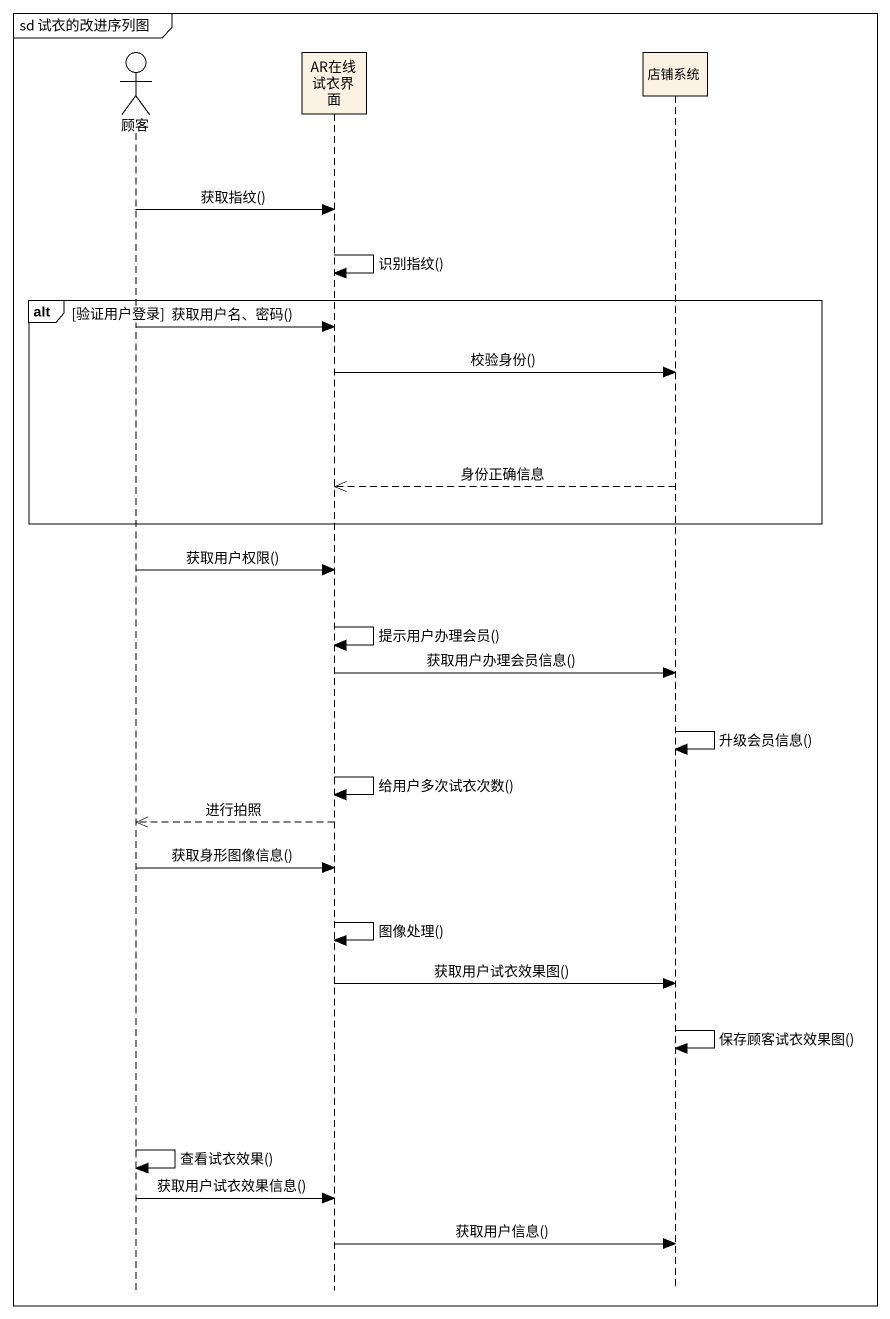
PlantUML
@startuml
mainframe sd 试衣的改进序列图
hide footbox
actor 顾客
participant AR在线试衣界面
participant 店铺系统

顾客 -> AR在线试衣界面 : 获取指纹()
AR在线试衣界面 -> AR在线试衣界面 : 识别指纹()
alt 验证用户登录
  顾客 -> AR在线试衣界面 : 获取用户名、密码()
  AR在线试衣界面 -> 店铺系统 : 校验身份()
  店铺系统 -->> AR在线试衣界面 : 身份正确信息
end
顾客 -> AR在线试衣界面 : 获取用户权限()
AR在线试衣界面 -> AR在线试衣界面 : 提示用户办理会员()
AR在线试衣界面 -> 店铺系统 : 获取用户办理会员信息()
店铺系统 -> 店铺系统 : 升级会员信息()
AR在线试衣界面 -> AR在线试衣界面 : 给用户多次试衣次数()
AR在线试衣界面 -->> 顾客 : 进行拍照
顾客 -> AR在线试衣界面 : 获取身形图像信息()
AR在线试衣界面 -> AR在线试衣界面 : 图像处理()
AR在线试衣界面 -> 店铺系统 : 获取用户试衣效果图()
店铺系统 -> 店铺系统 : 保存顾客试衣效果图()
顾客 -> 顾客 : 查看试衣效果()
顾客 -> AR在线试衣界面 : 获取用户试衣效果信息()
AR在线试衣界面 -> 店铺系统 : 获取用户信息()
@enduml
